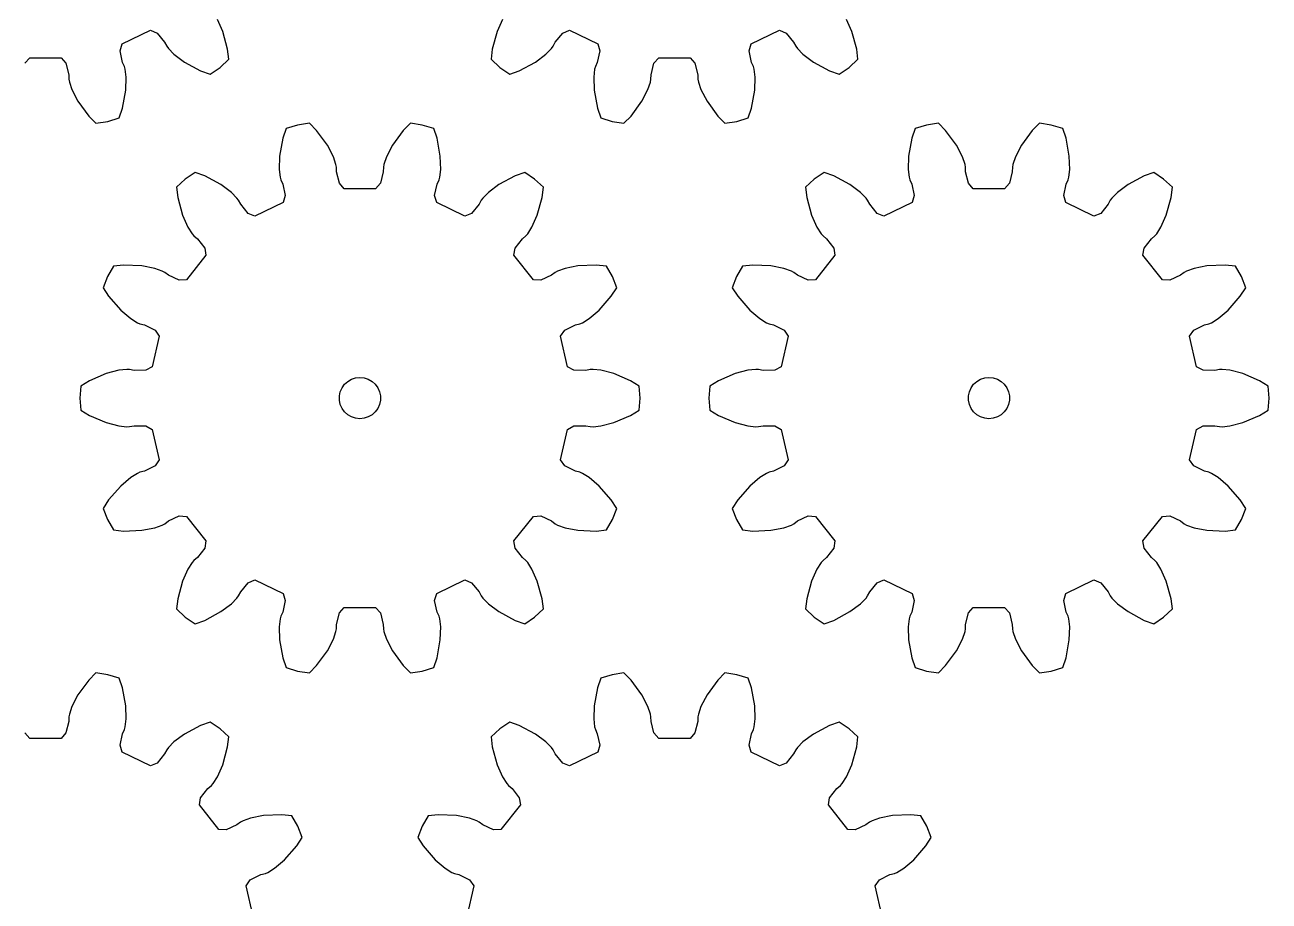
# Model space of a CAD drawing. Extents: x 0 to 178, y 0 to 240.
# Drawn here: x 87.5 to 178, y 63.4 to 127.1 of the extents above; entities that cross this region are included whole.
import ezdxf

# ---------------------------------------------------------------- set-up
doc = ezdxf.new("R2010")
doc.units = 0

msp = doc.modelspace()

# ---------------------------------------------------------------- linework, layer by layer
for p, q in [((94.569, 125.721), (96.621, 126.709)), ((96.621, 126.709), (97.112, 126.505)), ((101.885, 126.621), (101.497, 127.494)), ((122.222, 127.494), (121.834, 126.621)), ((126.606, 126.505), (127.098, 126.709)), ((127.098, 126.709), (129.149, 125.721)), ((140.313, 125.721), (142.364, 126.709)), ((142.364, 126.709), (142.856, 126.505)), ((147.628, 126.621), (147.24, 127.494)), ((97.112, 126.505), (97.657, 125.841)), ((97.657, 125.841), (97.812, 125.543)), ((102.239, 125.335), (101.885, 126.621)), ((121.834, 126.621), (121.479, 125.335)), ((125.907, 125.543), (126.062, 125.841)), ((126.062, 125.841), (126.606, 126.505)), ((142.856, 126.505), (143.4, 125.841)), ((143.4, 125.841), (143.555, 125.543)), ((147.983, 125.335), (147.628, 126.621)), ((94.422, 125.209), (94.569, 125.721)), ((94.601, 124.37), (94.422, 125.209)), ((97.812, 125.543), (97.929, 125.382)), ((97.929, 125.382), (98.334, 124.971)), ((98.334, 124.971), (99.098, 124.399)), ((102.327, 124.6), (102.239, 125.335)), ((121.479, 125.335), (121.391, 124.6)), ((124.62, 124.399), (125.385, 124.971)), ((125.385, 124.971), (125.79, 125.382)), ((125.79, 125.382), (125.907, 125.543)), ((129.296, 125.209), (129.117, 124.37)), ((129.149, 125.721), (129.296, 125.209)), ((140.166, 125.209), (140.313, 125.721)), ((140.345, 124.37), (140.166, 125.209)), ((143.555, 125.543), (143.672, 125.382)), ((143.672, 125.382), (144.077, 124.971)), ((144.077, 124.971), (144.842, 124.399)), ((148.071, 124.6), (147.983, 125.335)), ((87.494, 124.31), (87.849, 124.707)), ((87.849, 124.707), (90.126, 124.707)), ((90.126, 124.707), (90.48, 124.31)), ((90.48, 124.31), (90.683, 123.476)), ((94.738, 124.063), (94.601, 124.37)), ((94.791, 123.871), (94.738, 124.063)), ((99.098, 124.399), (100.273, 123.767)), ((100.97, 123.518), (101.689, 124.008)), ((101.689, 124.008), (102.327, 124.6)), ((121.391, 124.6), (122.029, 124.008)), ((122.029, 124.008), (122.749, 123.518)), ((123.445, 123.767), (124.62, 124.399)), ((128.98, 124.063), (128.928, 123.871)), ((129.117, 124.37), (128.98, 124.063)), ((133.035, 123.476), (133.238, 124.31)), ((133.238, 124.31), (133.592, 124.707)), ((133.592, 124.707), (135.87, 124.707)), ((135.87, 124.707), (136.224, 124.31)), ((136.224, 124.31), (136.427, 123.476)), ((140.482, 124.063), (140.345, 124.37)), ((140.534, 123.871), (140.482, 124.063)), ((144.842, 124.399), (146.017, 123.767)), ((146.713, 123.518), (147.433, 124.008)), ((147.433, 124.008), (148.071, 124.6)), ((90.683, 123.476), (90.693, 123.14)), ((90.693, 123.14), (90.729, 122.944)), ((94.859, 123.298), (94.791, 123.871)), ((94.83, 122.343), (94.859, 123.298)), ((100.273, 123.767), (100.97, 123.518)), ((122.749, 123.518), (123.445, 123.767)), ((128.928, 123.871), (128.859, 123.298)), ((128.859, 123.298), (128.888, 122.343)), ((132.99, 122.944), (133.025, 123.14)), ((133.025, 123.14), (133.035, 123.476)), ((136.427, 123.476), (136.437, 123.14)), ((136.437, 123.14), (136.472, 122.944)), ((140.603, 123.298), (140.534, 123.871)), ((140.574, 122.343), (140.603, 123.298)), ((146.017, 123.767), (146.713, 123.518)), ((90.729, 122.944), (90.916, 122.398)), ((90.916, 122.398), (91.356, 121.55)), ((94.592, 121.031), (94.83, 122.343)), ((128.888, 122.343), (129.127, 121.031)), ((132.362, 121.55), (132.803, 122.398)), ((132.803, 122.398), (132.99, 122.944)), ((136.472, 122.944), (136.659, 122.398)), ((136.659, 122.398), (137.1, 121.55)), ((140.335, 121.031), (140.574, 122.343)), ((91.356, 121.55), (92.14, 120.472)), ((131.578, 120.472), (132.362, 121.55)), ((137.1, 121.55), (137.884, 120.472)), ((92.14, 120.472), (92.66, 119.945)), ((94.352, 120.331), (94.592, 121.031)), ((129.127, 121.031), (129.366, 120.331)), ((131.059, 119.945), (131.578, 120.472)), ((137.884, 120.472), (138.403, 119.945)), ((140.096, 120.331), (140.335, 121.031)), ((92.66, 119.945), (93.52, 120.074)), ((93.52, 120.074), (94.352, 120.331)), ((106.494, 119.558), (106.255, 118.858)), ((107.326, 119.815), (106.494, 119.558)), ((108.187, 119.945), (107.326, 119.815)), ((108.706, 119.418), (108.187, 119.945)), ((115.532, 119.945), (115.012, 119.418)), ((116.392, 119.815), (115.532, 119.945)), ((117.224, 119.558), (116.392, 119.815)), ((117.464, 118.858), (117.224, 119.558)), ((129.366, 120.331), (130.198, 120.074)), ((130.198, 120.074), (131.059, 119.945)), ((138.403, 119.945), (139.264, 120.074)), ((139.264, 120.074), (140.096, 120.331)), ((152.238, 119.558), (151.998, 118.858)), ((153.07, 119.815), (152.238, 119.558)), ((153.93, 119.945), (153.07, 119.815)), ((154.45, 119.418), (153.93, 119.945)), ((161.275, 119.945), (160.756, 119.418)), ((162.136, 119.815), (161.275, 119.945)), ((162.968, 119.558), (162.136, 119.815)), ((163.207, 118.858), (162.968, 119.558)), ((106.255, 118.858), (106.016, 117.546)), ((109.491, 118.339), (108.706, 119.418)), ((115.012, 119.418), (114.228, 118.339)), ((117.702, 117.546), (117.464, 118.858)), ((151.998, 118.858), (151.76, 117.546)), ((155.234, 118.339), (154.45, 119.418)), ((160.756, 119.418), (159.971, 118.339)), ((163.446, 117.546), (163.207, 118.858)), ((109.931, 117.492), (109.491, 118.339)), ((114.228, 118.339), (113.787, 117.492)), ((155.675, 117.492), (155.234, 118.339)), ((159.971, 118.339), (159.531, 117.492)), ((106.016, 117.546), (105.987, 116.591)), ((110.118, 116.945), (109.931, 117.492)), ((110.153, 116.75), (110.118, 116.945)), ((110.164, 116.414), (110.153, 116.75)), ((113.565, 116.75), (113.555, 116.414)), ((113.601, 116.945), (113.565, 116.75)), ((113.787, 117.492), (113.601, 116.945)), ((117.731, 116.591), (117.702, 117.546)), ((151.76, 117.546), (151.731, 116.591)), ((155.861, 116.945), (155.675, 117.492)), ((155.897, 116.75), (155.861, 116.945)), ((155.907, 116.414), (155.897, 116.75)), ((159.309, 116.75), (159.298, 116.414)), ((159.344, 116.945), (159.309, 116.75)), ((159.531, 117.492), (159.344, 116.945)), ((163.475, 116.591), (163.446, 117.546)), ((99.158, 115.881), (98.519, 115.289)), ((99.877, 116.372), (99.158, 115.881)), ((100.573, 116.122), (99.877, 116.372)), ((101.748, 115.491), (100.573, 116.122)), ((105.987, 116.591), (106.056, 116.018)), ((106.056, 116.018), (106.109, 115.826)), ((106.109, 115.826), (106.245, 115.52)), ((110.366, 115.58), (110.164, 116.414)), ((113.555, 116.414), (113.352, 115.58)), ((117.473, 115.52), (117.61, 115.826)), ((117.61, 115.826), (117.663, 116.018)), ((117.663, 116.018), (117.731, 116.591)), ((123.145, 116.122), (121.97, 115.491)), ((123.842, 116.372), (123.145, 116.122)), ((124.561, 115.881), (123.842, 116.372)), ((125.199, 115.289), (124.561, 115.881)), ((144.901, 115.881), (144.263, 115.289)), ((145.62, 116.372), (144.901, 115.881)), ((146.317, 116.122), (145.62, 116.372)), ((147.492, 115.491), (146.317, 116.122)), ((151.731, 116.591), (151.799, 116.018)), ((151.799, 116.018), (151.852, 115.826)), ((151.852, 115.826), (151.989, 115.52)), ((156.11, 115.58), (155.907, 116.414)), ((159.298, 116.414), (159.096, 115.58)), ((163.217, 115.52), (163.353, 115.826)), ((163.353, 115.826), (163.406, 116.018)), ((163.406, 116.018), (163.475, 116.591)), ((168.889, 116.122), (167.714, 115.491)), ((169.585, 116.372), (168.889, 116.122)), ((170.304, 115.881), (169.585, 116.372)), ((170.943, 115.289), (170.304, 115.881)), ((98.519, 115.289), (98.608, 114.555)), ((102.513, 114.918), (101.748, 115.491)), ((102.918, 114.507), (102.513, 114.918)), ((106.245, 115.52), (106.424, 114.68)), ((110.721, 115.183), (110.366, 115.58)), ((112.998, 115.183), (110.721, 115.183)), ((113.352, 115.58), (112.998, 115.183)), ((117.294, 114.68), (117.473, 115.52)), ((121.206, 114.918), (120.8, 114.507)), ((121.97, 115.491), (121.206, 114.918)), ((125.111, 114.555), (125.199, 115.289)), ((144.263, 115.289), (144.351, 114.555)), ((148.256, 114.918), (147.492, 115.491)), ((148.662, 114.507), (148.256, 114.918)), ((151.989, 115.52), (152.168, 114.68)), ((156.464, 115.183), (156.11, 115.58)), ((158.741, 115.183), (156.464, 115.183)), ((159.096, 115.58), (158.741, 115.183)), ((163.038, 114.68), (163.217, 115.52)), ((166.949, 114.918), (166.544, 114.507)), ((167.714, 115.491), (166.949, 114.918)), ((170.854, 114.555), (170.943, 115.289)), ((98.608, 114.555), (98.962, 113.269)), ((103.035, 114.346), (102.918, 114.507)), ((103.19, 114.048), (103.035, 114.346)), ((103.734, 113.385), (103.19, 114.048)), ((106.277, 114.169), (104.226, 113.181)), ((106.424, 114.68), (106.277, 114.169)), ((117.441, 114.169), (117.294, 114.68)), ((119.493, 113.181), (117.441, 114.169)), ((120.529, 114.048), (119.984, 113.385)), ((120.683, 114.346), (120.529, 114.048)), ((120.8, 114.507), (120.683, 114.346)), ((124.757, 113.269), (125.111, 114.555)), ((144.351, 114.555), (144.705, 113.269)), ((148.779, 114.346), (148.662, 114.507)), ((148.933, 114.048), (148.779, 114.346)), ((149.478, 113.385), (148.933, 114.048)), ((152.021, 114.169), (149.969, 113.181)), ((152.168, 114.68), (152.021, 114.169)), ((163.185, 114.169), (163.038, 114.68)), ((165.236, 113.181), (163.185, 114.169)), ((166.272, 114.048), (165.728, 113.385)), ((166.427, 114.346), (166.272, 114.048)), ((166.544, 114.507), (166.427, 114.346)), ((170.5, 113.269), (170.854, 114.555)), ((98.962, 113.269), (99.35, 112.396)), ((104.226, 113.181), (103.734, 113.385)), ((119.984, 113.385), (119.493, 113.181)), ((124.368, 112.396), (124.757, 113.269)), ((144.705, 113.269), (145.094, 112.396)), ((149.969, 113.181), (149.478, 113.385)), ((165.728, 113.385), (165.236, 113.181)), ((170.112, 112.396), (170.5, 113.269)), ((99.35, 112.396), (99.66, 111.909)), ((124.058, 111.909), (124.368, 112.396)), ((145.094, 112.396), (145.404, 111.909)), ((169.802, 111.909), (170.112, 112.396)), ((99.66, 111.909), (99.791, 111.759)), ((99.791, 111.759), (100.047, 111.542)), ((100.047, 111.542), (100.573, 110.864)), ((123.145, 110.864), (123.671, 111.542)), ((123.671, 111.542), (123.927, 111.759)), ((123.927, 111.759), (124.058, 111.909)), ((145.404, 111.909), (145.535, 111.759)), ((145.535, 111.759), (145.791, 111.542)), ((145.791, 111.542), (146.317, 110.864)), ((168.889, 110.864), (169.415, 111.542)), ((169.415, 111.542), (169.671, 111.759)), ((169.671, 111.759), (169.802, 111.909)), ((100.573, 110.864), (100.663, 110.339)), ((123.056, 110.339), (123.145, 110.864)), ((146.317, 110.864), (146.406, 110.339)), ((168.799, 110.339), (168.889, 110.864)), ((93.94, 109.547), (93.505, 108.793)), ((94.676, 109.624), (93.94, 109.547)), ((96.008, 109.565), (94.676, 109.624)), ((96.946, 109.381), (96.008, 109.565)), ((100.663, 110.339), (99.243, 108.559)), ((124.475, 108.559), (123.056, 110.339)), ((127.71, 109.565), (126.773, 109.381)), ((129.042, 109.624), (127.71, 109.565)), ((129.778, 109.547), (129.042, 109.624)), ((130.214, 108.793), (129.778, 109.547)), ((139.684, 109.547), (139.248, 108.793)), ((140.42, 109.624), (139.684, 109.547)), ((141.752, 109.565), (140.42, 109.624)), ((142.689, 109.381), (141.752, 109.565)), ((146.406, 110.339), (144.987, 108.559)), ((170.219, 108.559), (168.799, 110.339)), ((173.454, 109.565), (172.516, 109.381)), ((174.786, 109.624), (173.454, 109.565)), ((175.522, 109.547), (174.786, 109.624)), ((175.957, 108.793), (175.522, 109.547)), ((93.505, 108.793), (93.187, 107.983)), ((97.489, 109.186), (96.946, 109.381)), ((97.664, 109.092), (97.489, 109.186)), ((97.933, 108.891), (97.664, 109.092)), ((98.711, 108.529), (97.933, 108.891)), ((125.785, 108.891), (125.007, 108.529)), ((126.054, 109.092), (125.785, 108.891)), ((126.229, 109.186), (126.054, 109.092)), ((126.773, 109.381), (126.229, 109.186)), ((130.532, 107.983), (130.214, 108.793)), ((139.248, 108.793), (138.93, 107.983)), ((143.233, 109.186), (142.689, 109.381)), ((143.408, 109.092), (143.233, 109.186)), ((143.677, 108.891), (143.408, 109.092)), ((144.455, 108.529), (143.677, 108.891)), ((171.529, 108.891), (170.751, 108.529)), ((171.798, 109.092), (171.529, 108.891)), ((171.973, 109.186), (171.798, 109.092)), ((172.516, 109.381), (171.973, 109.186)), ((176.275, 107.983), (175.957, 108.793)), ((93.187, 107.983), (93.585, 107.359)), ((99.243, 108.559), (98.711, 108.529)), ((125.007, 108.529), (124.475, 108.559)), ((130.133, 107.359), (130.532, 107.983)), ((138.93, 107.983), (139.329, 107.359)), ((144.987, 108.559), (144.455, 108.529)), ((170.751, 108.529), (170.219, 108.559)), ((175.877, 107.359), (176.275, 107.983)), ((93.585, 107.359), (94.462, 106.354)), ((129.256, 106.354), (130.133, 107.359)), ((139.329, 107.359), (140.206, 106.354)), ((175, 106.354), (175.877, 107.359)), ((94.462, 106.354), (95.19, 105.736)), ((128.528, 105.736), (129.256, 106.354)), ((140.206, 106.354), (140.934, 105.736)), ((174.272, 105.736), (175, 106.354)), ((95.19, 105.736), (95.681, 105.433)), ((95.681, 105.433), (95.864, 105.354)), ((95.864, 105.354), (96.189, 105.27)), ((96.189, 105.27), (96.957, 104.887)), ((126.761, 104.887), (127.529, 105.27)), ((127.529, 105.27), (127.854, 105.354)), ((127.854, 105.354), (128.037, 105.433)), ((128.037, 105.433), (128.528, 105.736)), ((140.934, 105.736), (141.425, 105.433)), ((141.425, 105.433), (141.608, 105.354)), ((141.608, 105.354), (141.933, 105.27)), ((141.933, 105.27), (142.701, 104.887)), ((172.505, 104.887), (173.273, 105.27)), ((173.273, 105.27), (173.598, 105.354)), ((173.598, 105.354), (173.781, 105.433)), ((173.781, 105.433), (174.272, 105.736)), ((97.265, 104.453), (96.759, 102.233)), ((96.957, 104.887), (97.265, 104.453)), ((126.453, 104.453), (126.761, 104.887)), ((126.96, 102.233), (126.453, 104.453)), ((143.009, 104.453), (142.502, 102.233)), ((142.701, 104.887), (143.009, 104.453)), ((172.197, 104.453), (172.505, 104.887)), ((172.703, 102.233), (172.197, 104.453)), ((93.408, 101.736), (92.182, 101.211)), ((94.332, 101.977), (93.408, 101.736)), ((94.906, 102.037), (94.332, 101.977)), ((95.105, 102.028), (94.906, 102.037)), ((95.435, 101.964), (95.105, 102.028)), ((96.293, 101.976), (95.435, 101.964)), ((96.759, 102.233), (96.293, 101.976)), ((111.249, 101.324), (111.547, 101.421)), ((111.547, 101.421), (111.859, 101.454)), ((111.859, 101.454), (112.171, 101.421)), ((112.171, 101.421), (112.469, 101.324)), ((127.426, 101.976), (126.96, 102.233)), ((128.284, 101.964), (127.426, 101.976)), ((128.613, 102.028), (128.284, 101.964)), ((128.812, 102.037), (128.613, 102.028)), ((129.386, 101.977), (128.812, 102.037)), ((130.311, 101.736), (129.386, 101.977)), ((131.537, 101.211), (130.311, 101.736)), ((139.151, 101.736), (137.925, 101.211)), ((140.076, 101.977), (139.151, 101.736)), ((140.65, 102.037), (140.076, 101.977)), ((140.849, 102.028), (140.65, 102.037)), ((141.178, 101.964), (140.849, 102.028)), ((142.036, 101.976), (141.178, 101.964)), ((142.502, 102.233), (142.036, 101.976)), ((156.993, 101.324), (157.291, 101.421)), ((157.291, 101.421), (157.603, 101.454)), ((157.603, 101.454), (157.915, 101.421)), ((157.915, 101.421), (158.213, 101.324)), ((173.169, 101.976), (172.703, 102.233)), ((174.027, 101.964), (173.169, 101.976)), ((174.357, 102.028), (174.027, 101.964)), ((174.556, 102.037), (174.357, 102.028)), ((175.13, 101.977), (174.556, 102.037)), ((176.054, 101.736), (175.13, 101.977)), ((177.28, 101.211), (176.054, 101.736)), ((91.552, 100.822), (91.487, 99.954)), ((92.182, 101.211), (91.552, 100.822)), ((110.433, 100.417), (110.56, 100.704)), ((110.56, 100.704), (110.744, 100.958)), ((110.744, 100.958), (110.977, 101.167)), ((110.977, 101.167), (111.249, 101.324)), ((112.469, 101.324), (112.741, 101.167)), ((112.741, 101.167), (112.974, 100.958)), ((112.974, 100.958), (113.158, 100.704)), ((113.158, 100.704), (113.286, 100.417)), ((132.166, 100.822), (131.537, 101.211)), ((132.231, 99.954), (132.166, 100.822)), ((137.296, 100.822), (137.231, 99.954)), ((137.925, 101.211), (137.296, 100.822)), ((156.176, 100.417), (156.304, 100.704)), ((156.304, 100.704), (156.488, 100.958)), ((156.488, 100.958), (156.721, 101.167)), ((156.721, 101.167), (156.993, 101.324)), ((158.213, 101.324), (158.485, 101.167)), ((158.485, 101.167), (158.718, 100.958)), ((158.718, 100.958), (158.902, 100.704)), ((158.902, 100.704), (159.029, 100.417)), ((177.91, 100.822), (177.28, 101.211)), ((177.975, 99.954), (177.91, 100.822)), ((91.487, 99.954), (91.552, 99.086)), ((110.367, 100.111), (110.433, 100.417)), ((110.367, 99.797), (110.367, 100.111)), ((110.433, 99.49), (110.367, 99.797)), ((113.286, 100.417), (113.351, 100.111)), ((113.351, 99.797), (113.286, 99.49)), ((113.351, 100.111), (113.351, 99.797)), ((132.166, 99.086), (132.231, 99.954)), ((137.231, 99.954), (137.296, 99.086)), ((156.111, 100.111), (156.176, 100.417)), ((156.111, 99.797), (156.111, 100.111)), ((156.176, 99.49), (156.111, 99.797)), ((159.029, 100.417), (159.095, 100.111)), ((159.095, 99.797), (159.029, 99.49)), ((159.095, 100.111), (159.095, 99.797)), ((177.91, 99.086), (177.975, 99.954)), ((91.552, 99.086), (92.182, 98.697)), ((92.182, 98.697), (93.408, 98.172)), ((110.56, 99.204), (110.433, 99.49)), ((110.744, 98.95), (110.56, 99.204)), ((110.977, 98.74), (110.744, 98.95)), ((111.249, 98.584), (110.977, 98.74)), ((112.741, 98.74), (112.469, 98.584)), ((112.974, 98.95), (112.741, 98.74)), ((113.158, 99.204), (112.974, 98.95)), ((113.286, 99.49), (113.158, 99.204)), ((130.311, 98.172), (131.537, 98.697)), ((131.537, 98.697), (132.166, 99.086)), ((137.296, 99.086), (137.925, 98.697)), ((137.925, 98.697), (139.151, 98.172)), ((156.304, 99.204), (156.176, 99.49)), ((156.488, 98.95), (156.304, 99.204)), ((156.721, 98.74), (156.488, 98.95)), ((156.993, 98.584), (156.721, 98.74)), ((158.485, 98.74), (158.213, 98.584)), ((158.718, 98.95), (158.485, 98.74)), ((158.902, 99.204), (158.718, 98.95)), ((159.029, 99.49), (158.902, 99.204)), ((176.054, 98.172), (177.28, 98.697)), ((177.28, 98.697), (177.91, 99.086)), ((93.408, 98.172), (94.332, 97.931)), ((94.332, 97.931), (94.906, 97.871)), ((94.906, 97.871), (95.105, 97.88)), ((95.105, 97.88), (95.435, 97.944)), ((95.435, 97.944), (96.293, 97.932)), ((96.293, 97.932), (96.759, 97.675)), ((111.547, 98.487), (111.249, 98.584)), ((111.859, 98.454), (111.547, 98.487)), ((112.171, 98.487), (111.859, 98.454)), ((112.469, 98.584), (112.171, 98.487)), ((126.96, 97.675), (127.426, 97.932)), ((127.426, 97.932), (128.284, 97.944)), ((128.284, 97.944), (128.613, 97.88)), ((128.613, 97.88), (128.812, 97.871)), ((128.812, 97.871), (129.386, 97.931)), ((129.386, 97.931), (130.311, 98.172)), ((139.151, 98.172), (140.076, 97.931)), ((140.076, 97.931), (140.65, 97.871)), ((140.65, 97.871), (140.849, 97.88)), ((140.849, 97.88), (141.178, 97.944)), ((141.178, 97.944), (142.036, 97.932)), ((142.036, 97.932), (142.502, 97.675)), ((157.291, 98.487), (156.993, 98.584)), ((157.603, 98.454), (157.291, 98.487)), ((157.915, 98.487), (157.603, 98.454)), ((158.213, 98.584), (157.915, 98.487)), ((172.703, 97.675), (173.169, 97.932)), ((173.169, 97.932), (174.027, 97.944)), ((174.027, 97.944), (174.357, 97.88)), ((174.357, 97.88), (174.556, 97.871)), ((174.556, 97.871), (175.13, 97.931)), ((175.13, 97.931), (176.054, 98.172)), ((96.759, 97.675), (97.265, 95.455)), ((126.453, 95.455), (126.96, 97.675)), ((142.502, 97.675), (143.009, 95.455)), ((172.197, 95.455), (172.703, 97.675)), ((96.957, 95.021), (96.189, 94.638)), ((97.265, 95.455), (96.957, 95.021)), ((126.761, 95.021), (126.453, 95.455)), ((127.529, 94.638), (126.761, 95.021)), ((142.701, 95.021), (141.933, 94.638)), ((143.009, 95.455), (142.701, 95.021)), ((172.505, 95.021), (172.197, 95.455)), ((173.273, 94.638), (172.505, 95.021)), ((95.19, 94.172), (94.462, 93.554)), ((95.681, 94.475), (95.19, 94.172)), ((95.864, 94.554), (95.681, 94.475)), ((96.189, 94.638), (95.864, 94.554)), ((127.854, 94.554), (127.529, 94.638)), ((128.037, 94.475), (127.854, 94.554)), ((128.528, 94.172), (128.037, 94.475)), ((129.256, 93.554), (128.528, 94.172)), ((140.934, 94.172), (140.206, 93.554)), ((141.425, 94.475), (140.934, 94.172)), ((141.608, 94.554), (141.425, 94.475)), ((141.933, 94.638), (141.608, 94.554)), ((173.598, 94.554), (173.273, 94.638)), ((173.781, 94.475), (173.598, 94.554)), ((174.272, 94.172), (173.781, 94.475)), ((175, 93.554), (174.272, 94.172)), ((94.462, 93.554), (93.585, 92.549)), ((130.133, 92.549), (129.256, 93.554)), ((140.206, 93.554), (139.329, 92.549)), ((175.877, 92.549), (175, 93.554)), ((93.585, 92.549), (93.187, 91.925)), ((130.532, 91.925), (130.133, 92.549)), ((139.329, 92.549), (138.93, 91.925)), ((176.275, 91.925), (175.877, 92.549)), ((93.187, 91.925), (93.505, 91.115)), ((130.214, 91.115), (130.532, 91.925)), ((138.93, 91.925), (139.248, 91.115)), ((175.957, 91.115), (176.275, 91.925)), ((93.505, 91.115), (93.94, 90.361)), ((96.008, 90.343), (96.946, 90.527)), ((96.946, 90.527), (97.489, 90.721)), ((97.489, 90.721), (97.664, 90.816)), ((97.664, 90.816), (97.933, 91.017)), ((97.933, 91.017), (98.711, 91.379)), ((98.711, 91.379), (99.243, 91.349)), ((99.243, 91.349), (100.663, 89.569)), ((123.056, 89.569), (124.475, 91.349)), ((124.475, 91.349), (125.007, 91.379)), ((125.007, 91.379), (125.785, 91.017)), ((125.785, 91.017), (126.054, 90.816)), ((126.054, 90.816), (126.229, 90.721)), ((126.229, 90.721), (126.773, 90.527)), ((126.773, 90.527), (127.71, 90.343)), ((129.778, 90.361), (130.214, 91.115)), ((139.248, 91.115), (139.684, 90.361)), ((141.752, 90.343), (142.689, 90.527)), ((142.689, 90.527), (143.233, 90.721)), ((143.233, 90.721), (143.408, 90.816)), ((143.408, 90.816), (143.677, 91.017)), ((143.677, 91.017), (144.455, 91.379)), ((144.455, 91.379), (144.987, 91.349)), ((144.987, 91.349), (146.406, 89.569)), ((168.799, 89.569), (170.219, 91.349)), ((170.219, 91.349), (170.751, 91.379)), ((170.751, 91.379), (171.529, 91.017)), ((171.529, 91.017), (171.798, 90.816)), ((171.798, 90.816), (171.973, 90.721)), ((171.973, 90.721), (172.516, 90.527)), ((172.516, 90.527), (173.454, 90.343)), ((175.522, 90.361), (175.957, 91.115)), ((93.94, 90.361), (94.676, 90.284)), ((94.676, 90.284), (96.008, 90.343)), ((127.71, 90.343), (129.042, 90.284)), ((129.042, 90.284), (129.778, 90.361)), ((139.684, 90.361), (140.42, 90.284)), ((140.42, 90.284), (141.752, 90.343)), ((173.454, 90.343), (174.786, 90.284)), ((174.786, 90.284), (175.522, 90.361)), ((100.573, 89.044), (100.047, 88.366)), ((100.663, 89.569), (100.573, 89.044)), ((123.145, 89.044), (123.056, 89.569)), ((123.671, 88.366), (123.145, 89.044)), ((146.317, 89.044), (145.791, 88.366)), ((146.406, 89.569), (146.317, 89.044)), ((168.889, 89.044), (168.799, 89.569)), ((169.415, 88.366), (168.889, 89.044)), ((99.66, 87.999), (99.35, 87.512)), ((99.791, 88.148), (99.66, 87.999)), ((100.047, 88.366), (99.791, 88.148)), ((123.927, 88.148), (123.671, 88.366)), ((124.058, 87.999), (123.927, 88.148)), ((124.368, 87.512), (124.058, 87.999)), ((145.404, 87.999), (145.094, 87.512)), ((145.535, 88.148), (145.404, 87.999)), ((145.791, 88.366), (145.535, 88.148)), ((169.671, 88.148), (169.415, 88.366)), ((169.802, 87.999), (169.671, 88.148)), ((170.112, 87.512), (169.802, 87.999)), ((99.35, 87.512), (98.962, 86.639)), ((124.757, 86.639), (124.368, 87.512)), ((145.094, 87.512), (144.705, 86.639)), ((170.5, 86.639), (170.112, 87.512)), ((98.962, 86.639), (98.608, 85.353)), ((103.19, 85.86), (103.734, 86.523)), ((103.734, 86.523), (104.226, 86.727)), ((104.226, 86.727), (106.277, 85.739)), ((117.441, 85.739), (119.493, 86.727)), ((119.493, 86.727), (119.984, 86.523)), ((119.984, 86.523), (120.529, 85.86)), ((125.111, 85.353), (124.757, 86.639)), ((144.705, 86.639), (144.351, 85.353)), ((148.933, 85.86), (149.478, 86.523)), ((149.478, 86.523), (149.969, 86.727)), ((149.969, 86.727), (152.021, 85.739)), ((163.185, 85.739), (165.236, 86.727)), ((165.236, 86.727), (165.728, 86.523)), ((165.728, 86.523), (166.272, 85.86)), ((170.854, 85.353), (170.5, 86.639)), ((98.608, 85.353), (98.519, 84.619)), ((102.513, 84.99), (102.918, 85.401)), ((102.918, 85.401), (103.035, 85.562)), ((103.035, 85.562), (103.19, 85.86)), ((106.424, 85.228), (106.245, 84.388)), ((106.277, 85.739), (106.424, 85.228)), ((117.294, 85.228), (117.441, 85.739)), ((117.473, 84.388), (117.294, 85.228)), ((120.529, 85.86), (120.683, 85.562)), ((120.683, 85.562), (120.8, 85.401)), ((120.8, 85.401), (121.206, 84.99)), ((125.199, 84.619), (125.111, 85.353)), ((144.351, 85.353), (144.263, 84.619)), ((148.256, 84.99), (148.662, 85.401)), ((148.662, 85.401), (148.779, 85.562)), ((148.779, 85.562), (148.933, 85.86)), ((152.168, 85.228), (151.989, 84.388)), ((152.021, 85.739), (152.168, 85.228)), ((163.038, 85.228), (163.185, 85.739)), ((163.217, 84.388), (163.038, 85.228)), ((166.272, 85.86), (166.427, 85.562)), ((166.427, 85.562), (166.544, 85.401)), ((166.544, 85.401), (166.949, 84.99)), ((170.943, 84.619), (170.854, 85.353)), ((98.519, 84.619), (99.158, 84.027)), ((100.573, 83.786), (101.748, 84.417)), ((101.748, 84.417), (102.513, 84.99)), ((106.245, 84.388), (106.109, 84.082)), ((110.164, 83.494), (110.366, 84.328)), ((110.366, 84.328), (110.721, 84.725)), ((110.721, 84.725), (112.998, 84.725)), ((112.998, 84.725), (113.352, 84.328)), ((113.352, 84.328), (113.555, 83.494)), ((117.61, 84.082), (117.473, 84.388)), ((121.206, 84.99), (121.97, 84.417)), ((121.97, 84.417), (123.145, 83.786)), ((124.561, 84.027), (125.199, 84.619)), ((144.263, 84.619), (144.901, 84.027)), ((146.317, 83.786), (147.492, 84.417)), ((147.492, 84.417), (148.256, 84.99)), ((151.989, 84.388), (151.852, 84.082)), ((155.907, 83.494), (156.11, 84.328)), ((156.11, 84.328), (156.464, 84.725)), ((156.464, 84.725), (158.741, 84.725)), ((158.741, 84.725), (159.096, 84.328)), ((159.096, 84.328), (159.298, 83.494)), ((163.353, 84.082), (163.217, 84.388)), ((166.949, 84.99), (167.714, 84.417)), ((167.714, 84.417), (168.889, 83.786)), ((170.304, 84.027), (170.943, 84.619)), ((99.158, 84.027), (99.877, 83.536)), ((99.877, 83.536), (100.573, 83.786)), ((106.056, 83.89), (105.987, 83.317)), ((105.987, 83.317), (106.016, 82.362)), ((106.109, 84.082), (106.056, 83.89)), ((110.153, 83.158), (110.164, 83.494)), ((113.555, 83.494), (113.565, 83.158)), ((117.663, 83.89), (117.61, 84.082)), ((117.731, 83.317), (117.663, 83.89)), ((117.702, 82.362), (117.731, 83.317)), ((123.145, 83.786), (123.842, 83.536)), ((123.842, 83.536), (124.561, 84.027)), ((144.901, 84.027), (145.62, 83.536)), ((145.62, 83.536), (146.317, 83.786)), ((151.799, 83.89), (151.731, 83.317)), ((151.731, 83.317), (151.76, 82.362)), ((151.852, 84.082), (151.799, 83.89)), ((155.897, 83.158), (155.907, 83.494)), ((159.298, 83.494), (159.309, 83.158)), ((163.406, 83.89), (163.353, 84.082)), ((163.475, 83.317), (163.406, 83.89)), ((163.446, 82.362), (163.475, 83.317)), ((168.889, 83.786), (169.585, 83.536)), ((169.585, 83.536), (170.304, 84.027)), ((106.016, 82.362), (106.255, 81.05)), ((109.491, 81.569), (109.931, 82.416)), ((109.931, 82.416), (110.118, 82.963)), ((110.118, 82.963), (110.153, 83.158)), ((113.565, 83.158), (113.601, 82.963)), ((113.601, 82.963), (113.787, 82.416)), ((113.787, 82.416), (114.228, 81.569)), ((117.464, 81.05), (117.702, 82.362)), ((151.76, 82.362), (151.998, 81.05)), ((155.234, 81.569), (155.675, 82.416)), ((155.675, 82.416), (155.861, 82.963)), ((155.861, 82.963), (155.897, 83.158)), ((159.309, 83.158), (159.344, 82.963)), ((159.344, 82.963), (159.531, 82.416)), ((159.531, 82.416), (159.971, 81.569)), ((163.207, 81.05), (163.446, 82.362)), ((108.706, 80.49), (109.491, 81.569)), ((114.228, 81.569), (115.012, 80.49)), ((154.45, 80.49), (155.234, 81.569)), ((159.971, 81.569), (160.756, 80.49)), ((106.255, 81.05), (106.494, 80.349)), ((117.224, 80.349), (117.464, 81.05)), ((151.998, 81.05), (152.238, 80.349)), ((162.968, 80.349), (163.207, 81.05)), ((92.66, 79.963), (92.14, 79.436)), ((93.52, 79.833), (92.66, 79.963)), ((94.352, 79.577), (93.52, 79.833)), ((106.494, 80.349), (107.326, 80.093)), ((107.326, 80.093), (108.187, 79.963)), ((108.187, 79.963), (108.706, 80.49)), ((115.012, 80.49), (115.532, 79.963)), ((115.532, 79.963), (116.392, 80.093)), ((116.392, 80.093), (117.224, 80.349)), ((130.198, 79.833), (129.366, 79.577)), ((131.059, 79.963), (130.198, 79.833)), ((131.578, 79.436), (131.059, 79.963)), ((138.403, 79.963), (137.884, 79.436)), ((139.264, 79.833), (138.403, 79.963)), ((140.096, 79.577), (139.264, 79.833)), ((152.238, 80.349), (153.07, 80.093)), ((153.07, 80.093), (153.93, 79.963)), ((153.93, 79.963), (154.45, 80.49)), ((160.756, 80.49), (161.275, 79.963)), ((161.275, 79.963), (162.136, 80.093)), ((162.136, 80.093), (162.968, 80.349)), ((92.14, 79.436), (91.356, 78.358)), ((94.592, 78.877), (94.352, 79.577)), ((94.83, 77.565), (94.592, 78.877)), ((129.127, 78.877), (128.888, 77.565)), ((129.366, 79.577), (129.127, 78.877)), ((132.362, 78.358), (131.578, 79.436)), ((137.884, 79.436), (137.1, 78.358)), ((140.335, 78.877), (140.096, 79.577)), ((140.574, 77.565), (140.335, 78.877)), ((91.356, 78.358), (90.916, 77.51)), ((132.803, 77.51), (132.362, 78.358)), ((137.1, 78.358), (136.659, 77.51)), ((90.729, 76.964), (90.693, 76.768)), ((90.916, 77.51), (90.729, 76.964)), ((94.859, 76.61), (94.83, 77.565)), ((128.888, 77.565), (128.859, 76.61)), ((132.99, 76.964), (132.803, 77.51)), ((133.025, 76.768), (132.99, 76.964)), ((136.472, 76.964), (136.437, 76.768)), ((136.659, 77.51), (136.472, 76.964)), ((140.603, 76.61), (140.574, 77.565)), ((90.683, 76.432), (90.48, 75.598)), ((90.693, 76.768), (90.683, 76.432)), ((94.738, 75.845), (94.791, 76.037)), ((94.791, 76.037), (94.859, 76.61)), ((100.273, 76.141), (99.098, 75.509)), ((100.97, 76.39), (100.273, 76.141)), ((101.689, 75.9), (100.97, 76.39)), ((122.749, 76.39), (122.029, 75.9)), ((123.445, 76.141), (122.749, 76.39)), ((124.62, 75.509), (123.445, 76.141)), ((128.859, 76.61), (128.928, 76.037)), ((128.928, 76.037), (128.98, 75.845)), ((133.035, 76.432), (133.025, 76.768)), ((133.238, 75.598), (133.035, 76.432)), ((136.427, 76.432), (136.224, 75.598)), ((136.437, 76.768), (136.427, 76.432)), ((140.482, 75.845), (140.534, 76.037)), ((140.534, 76.037), (140.603, 76.61)), ((146.017, 76.141), (144.842, 75.509)), ((146.713, 76.39), (146.017, 76.141)), ((147.433, 75.9), (146.713, 76.39)), ((87.849, 75.201), (87.494, 75.598)), ((90.126, 75.201), (87.849, 75.201)), ((90.48, 75.598), (90.126, 75.201)), ((94.422, 74.699), (94.601, 75.538)), ((94.601, 75.538), (94.738, 75.845)), ((99.098, 75.509), (98.334, 74.937)), ((102.327, 75.308), (101.689, 75.9)), ((102.239, 74.573), (102.327, 75.308)), ((122.029, 75.9), (121.391, 75.308)), ((121.391, 75.308), (121.479, 74.573)), ((125.385, 74.937), (124.62, 75.509)), ((128.98, 75.845), (129.117, 75.538)), ((129.117, 75.538), (129.296, 74.699)), ((133.592, 75.201), (133.238, 75.598)), ((135.87, 75.201), (133.592, 75.201)), ((136.224, 75.598), (135.87, 75.201)), ((140.166, 74.699), (140.345, 75.538)), ((140.345, 75.538), (140.482, 75.845)), ((144.842, 75.509), (144.077, 74.937)), ((148.071, 75.308), (147.433, 75.9)), ((147.983, 74.573), (148.071, 75.308)), ((94.569, 74.187), (94.422, 74.699)), ((97.812, 74.365), (97.657, 74.067)), ((97.929, 74.526), (97.812, 74.365)), ((98.334, 74.937), (97.929, 74.526)), ((101.885, 73.287), (102.239, 74.573)), ((121.479, 74.573), (121.834, 73.287)), ((125.79, 74.526), (125.385, 74.937)), ((125.907, 74.365), (125.79, 74.526)), ((126.062, 74.067), (125.907, 74.365)), ((129.296, 74.699), (129.149, 74.187)), ((140.313, 74.187), (140.166, 74.699)), ((143.555, 74.365), (143.4, 74.067)), ((143.672, 74.526), (143.555, 74.365)), ((144.077, 74.937), (143.672, 74.526)), ((147.628, 73.287), (147.983, 74.573)), ((96.621, 73.199), (94.569, 74.187)), ((97.112, 73.403), (96.621, 73.199)), ((97.657, 74.067), (97.112, 73.403)), ((126.606, 73.403), (126.062, 74.067)), ((127.098, 73.199), (126.606, 73.403)), ((129.149, 74.187), (127.098, 73.199)), ((142.364, 73.199), (140.313, 74.187)), ((142.856, 73.403), (142.364, 73.199)), ((143.4, 74.067), (142.856, 73.403)), ((101.186, 71.928), (101.497, 72.414)), ((101.497, 72.414), (101.885, 73.287)), ((121.834, 73.287), (122.222, 72.414)), ((122.222, 72.414), (122.532, 71.928)), ((146.93, 71.928), (147.24, 72.414)), ((147.24, 72.414), (147.628, 73.287)), ((100.273, 70.882), (100.799, 71.561)), ((100.799, 71.561), (101.055, 71.778)), ((101.055, 71.778), (101.186, 71.928)), ((122.532, 71.928), (122.663, 71.778)), ((122.663, 71.778), (122.919, 71.561)), ((122.919, 71.561), (123.445, 70.882)), ((146.017, 70.882), (146.543, 71.561)), ((146.543, 71.561), (146.799, 71.778)), ((146.799, 71.778), (146.93, 71.928)), ((100.184, 70.358), (100.273, 70.882)), ((123.445, 70.882), (123.534, 70.358)), ((145.928, 70.358), (146.017, 70.882)), ((101.604, 68.577), (100.184, 70.358)), ((123.534, 70.358), (122.115, 68.577)), ((147.347, 68.577), (145.928, 70.358)), ((102.913, 68.909), (102.135, 68.548)), ((103.182, 69.111), (102.913, 68.909)), ((103.357, 69.205), (103.182, 69.111)), ((103.901, 69.399), (103.357, 69.205)), ((104.838, 69.584), (103.901, 69.399)), ((106.171, 69.643), (104.838, 69.584)), ((106.907, 69.565), (106.171, 69.643)), ((107.342, 68.811), (106.907, 69.565)), ((107.66, 68.001), (107.342, 68.811)), ((116.377, 68.811), (116.059, 68.001)), ((116.812, 69.565), (116.377, 68.811)), ((117.548, 69.643), (116.812, 69.565)), ((118.88, 69.584), (117.548, 69.643)), ((119.817, 69.399), (118.88, 69.584)), ((120.361, 69.205), (119.817, 69.399)), ((120.536, 69.111), (120.361, 69.205)), ((120.805, 68.909), (120.536, 69.111)), ((121.583, 68.548), (120.805, 68.909)), ((148.657, 68.909), (147.879, 68.548)), ((148.926, 69.111), (148.657, 68.909)), ((149.101, 69.205), (148.926, 69.111)), ((149.645, 69.399), (149.101, 69.205)), ((150.582, 69.584), (149.645, 69.399)), ((151.914, 69.643), (150.582, 69.584)), ((152.65, 69.565), (151.914, 69.643)), ((153.085, 68.811), (152.65, 69.565)), ((153.403, 68.001), (153.085, 68.811)), ((102.135, 68.548), (101.604, 68.577)), ((107.262, 67.377), (107.66, 68.001)), ((116.059, 68.001), (116.457, 67.377)), ((122.115, 68.577), (121.583, 68.548)), ((147.879, 68.548), (147.347, 68.577)), ((153.005, 67.377), (153.403, 68.001)), ((106.385, 66.373), (107.262, 67.377)), ((116.457, 67.377), (117.334, 66.373)), ((152.128, 66.373), (153.005, 67.377)), ((105.656, 65.755), (106.385, 66.373)), ((117.334, 66.373), (118.062, 65.755)), ((151.4, 65.755), (152.128, 66.373)), ((103.889, 64.905), (104.657, 65.288)), ((104.657, 65.288), (104.982, 65.373)), ((104.982, 65.373), (105.165, 65.451)), ((105.165, 65.451), (105.656, 65.755)), ((118.062, 65.755), (118.553, 65.451)), ((118.553, 65.451), (118.736, 65.373)), ((118.736, 65.373), (119.061, 65.288)), ((119.061, 65.288), (119.829, 64.905)), ((149.633, 64.905), (150.401, 65.288)), ((150.401, 65.288), (150.726, 65.373)), ((150.726, 65.373), (150.909, 65.451)), ((150.909, 65.451), (151.4, 65.755)), ((103.581, 64.471), (103.889, 64.905)), ((104.088, 62.251), (103.581, 64.471)), ((120.137, 64.471), (119.631, 62.251)), ((119.829, 64.905), (120.137, 64.471)), ((149.325, 64.471), (149.633, 64.905)), ((149.831, 62.251), (149.325, 64.471))]:
    msp.add_line(p, q)

doc.saveas('drawing.dxf')
